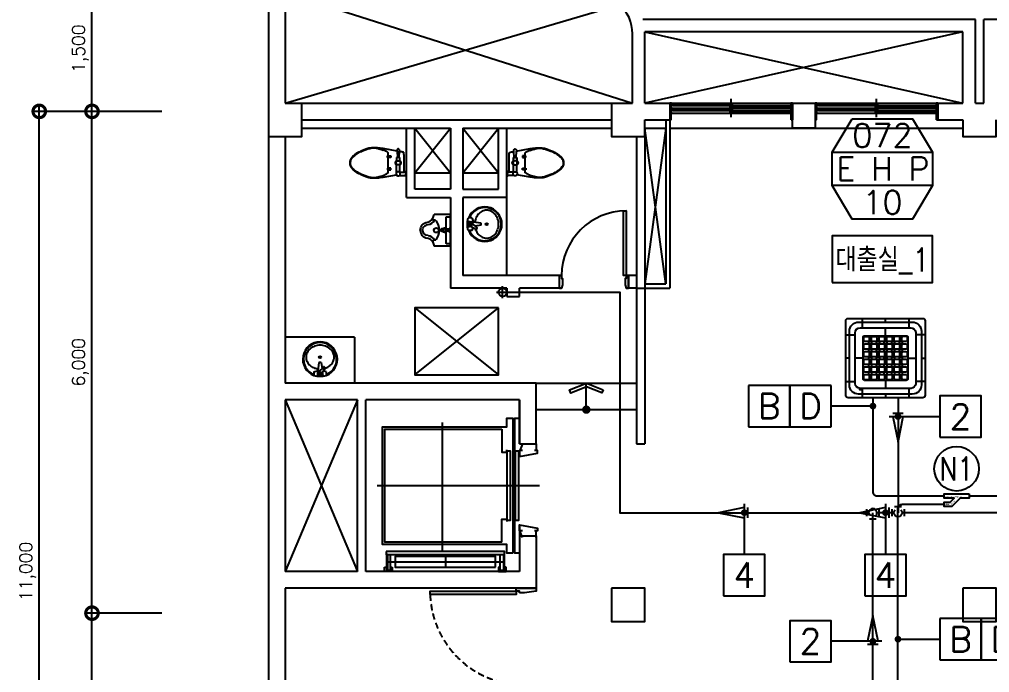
# Model space of a CAD drawing. Header units: millimetres. Extents: x -56261 to 196039, y 9480 to 100001.
# Drawn here: x 33857 to 45453, y 82068 to 89879 of the extents above; entities that cross this region are included whole.
import ezdxf
from ezdxf.enums import TextEntityAlignment as Align

# ---------------------------------------------------------------- set-up
doc = ezdxf.new("R2010")
doc.units = ezdxf.units.MM
doc.linetypes.add('HID', pattern=[2.3, 1.5, -0.8])
for name, color, linetype in [('DVM_DPIT', 5, 'Continuous'), ('DVM_DRAIN', 5, 'Continuous'), ('DVM_DRAIN_MARK', 7, 'Continuous'), ('DVM_INDOOR', 7, 'Continuous'), ('DVM_INOUT_MARK', 2, 'Continuous'), ('DVM_INOUT_NAME', 7, 'Continuous'), ('DVM_JOINT', 6, 'Continuous'), ('DVM_PIPE', 3, 'Continuous'), ('DVM_PIPE_MARK', 2, 'Continuous'), ('PLAN', 9, 'Continuous'), ('PLAN_DIM', 7, 'Continuous')]:
    doc.layers.add(name, color=color, linetype=linetype)
doc.layers.add('DVM_PMAT_MARK', color=6, linetype='Continuous', lineweight=25)
doc.styles.add('DVM_DEFAULT', font='romans.shx', dxfattribs={"bigfont": 'whgtxt.shx'})
doc.styles.add('Gdim', font='')
doc.styles.add('plan', font='romans.shx', dxfattribs={"bigfont": 'GHS.SHX'})
doc.styles.add('삼성전자', font='')
doc.styles.get('Gdim').set_extended_font_data('Dotum')
doc.styles.get('삼성전자').set_extended_font_data('Gulim')
doc.dimstyles.new('Gdim100', dxfattribs={"dimscale": 100, "dimtxt": 3, "dimasz": 6, "dimexe": 1.5, "dimexo": 2, "dimgap": 1, "dimtad": 1, "dimdec": 0, "dimzin": 0, "dimdsep": 46, "dimlunit": 6, "dimtxsty": 'Gdim', "dimblk1": 'DOTSMALL', "dimblk2": 'DOTSMALL', "dimsah": 1, "dimcen": 1.5, "dimdle": 1.5, "dimclrd": 1, "dimclre": 1, "dimclrt": 256, "dimazin": 0, "dimtfac": 1, "dimtdec": 0, "dimtix": 1, "dimtmove": 2, "dimatfit": 3, "dimldrblk": 'DOTSMALL', "dimfxl": 1.5, "dimtolj": 1, "dimtzin": 0, "dimlwd": -1, "dimlwe": -1, "dimarcsym": 0})

# ---------------------------------------------------------------- blocks, each defined once
blk = doc.blocks.new('AC_D_T')
at = {"layer": 'DVM_DRAIN', "color": 1}
for p, q in [((-74, 40), (-74, -40)), ((40, 74), (-40, 74)), ((74, 40), (74, -40))]:
    blk.add_line(p, q, dxfattribs=at)
at = {"layer": 'DVM_DRAIN', "color": 2}
blk.add_arc((0, 0), 48.8, 136.3157, 43.6843, dxfattribs=at)
blk = doc.blocks.new('_DotSmall')
at = {"color": 0, "linetype": 'ByBlock', "const_width": 0.5}
blk.add_lwpolyline([(-0.0625, 0, 1), (0.0625, 0, 1)], format="xyb", close=True, dxfattribs=at)
blk = doc.blocks.new('*D159')
at = {"layer": 'DEFPOINTS', "color": 0, "transparency": 16777216}
for p in [(34725, 90279), (35658, 90279), (35658, 88779)]:
    blk.add_point(p, dxfattribs=at)
at = {"layer": 'PLAN_DIM', "transparency": 16777216}
for p, q in [((34725, 88704), (34725, 90354)), ((35558, 90279), (34650, 90279)), ((35558, 88779), (34650, 88779))]:
    blk.add_line(p, q, dxfattribs=at)
at = {"layer": 'PLAN_DIM', "transparency": 16777216, "xscale": 300, "yscale": 300, "zscale": 300}
for p, rotation in [((34725, 90279), 90), ((34725, 88779), 270)]:
    blk.add_blockref('_DotSmall', p, dxfattribs=dict(at, rotation=rotation))
at = {"layer": 'PLAN_DIM', "transparency": 16777216, "insert": (34586, 89529), "char_height": 150, "attachment_point": 5, "rotation": 90, "style": 'plan'}
blk.add_mtext('\\A1;1,500', dxfattribs=at)
blk = doc.blocks.new('*D160')
at = {"layer": 'DEFPOINTS', "color": 0, "transparency": 16777216}
for p in [(34725, 88779), (35658, 88779), (35658, 82779)]:
    blk.add_point(p, dxfattribs=at)
at = {"layer": 'PLAN_DIM', "transparency": 16777216}
for p, q in [((34725, 82704), (34725, 88854)), ((35558, 88779), (34650, 88779)), ((35558, 82779), (34650, 82779))]:
    blk.add_line(p, q, dxfattribs=at)
at = {"layer": 'PLAN_DIM', "transparency": 16777216, "xscale": 300, "yscale": 300, "zscale": 300}
for p, rotation in [((34725, 88779), 90), ((34725, 82779), 270)]:
    blk.add_blockref('_DotSmall', p, dxfattribs=dict(at, rotation=rotation))
at = {"layer": 'PLAN_DIM', "transparency": 16777216, "insert": (34586, 85779), "char_height": 150, "attachment_point": 5, "rotation": 90, "style": 'plan'}
blk.add_mtext('\\A1;6,000', dxfattribs=at)
blk = doc.blocks.new('*D161')
at = {"layer": 'DEFPOINTS', "color": 0, "transparency": 16777216}
for p in [(34095, 88779), (35658, 88779), (35658, 77779)]:
    blk.add_point(p, dxfattribs=at)
at = {"layer": 'PLAN_DIM', "transparency": 16777216}
for p, q in [((34095, 77704), (34095, 88854)), ((35558, 88779), (34020, 88779)), ((35558, 77779), (34020, 77779))]:
    blk.add_line(p, q, dxfattribs=at)
at = {"layer": 'PLAN_DIM', "transparency": 16777216, "xscale": 300, "yscale": 300, "zscale": 300}
for p, rotation in [((34095, 88779), 90), ((34095, 77779), 270)]:
    blk.add_blockref('_DotSmall', p, dxfattribs=dict(at, rotation=rotation))
at = {"layer": 'PLAN_DIM', "transparency": 16777216, "insert": (33956, 83279), "char_height": 150, "attachment_point": 5, "rotation": 90, "style": 'plan'}
blk.add_mtext('\\A1;11,000', dxfattribs=at)
blk = doc.blocks.new('*D167')
at = {"layer": 'DEFPOINTS', "color": 0, "transparency": 16777216}
for p in [(34725, 82779), (35658, 82779), (35658, 77779)]:
    blk.add_point(p, dxfattribs=at)
at = {"layer": 'PLAN_DIM', "transparency": 16777216}
for p, q in [((34725, 77704), (34725, 82854)), ((35558, 82779), (34650, 82779)), ((35558, 77779), (34650, 77779))]:
    blk.add_line(p, q, dxfattribs=at)
at = {"layer": 'PLAN_DIM', "transparency": 16777216, "xscale": 300, "yscale": 300, "zscale": 300}
for p, rotation in [((34725, 82779), 90), ((34725, 77779), 270)]:
    blk.add_blockref('_DotSmall', p, dxfattribs=dict(at, rotation=rotation))
at = {"layer": 'PLAN_DIM', "transparency": 16777216, "insert": (34586, 80279), "char_height": 150, "attachment_point": 5, "rotation": 90, "style": 'plan'}
blk.add_mtext('\\A1;5,000', dxfattribs=at)
blk = doc.blocks.new('A$Cd99c7b5d')
at = {"layer": 'PLAN'}
for p, q in [((1150, -166), (1150, -2105)), ((125, -254), (175, -254)), ((125, -344), (125, -254)), ((175, -344), (125, -344)), ((326, -277), (134, -277)), ((134, -287), (134, -277)), ((134, -324), (134, -287)), ((175, -254), (175, -287)), ((175, -324), (175, -344)), ((239, -294), (239, -1666)), ((326, -287), (326, -273)), ((314, -980), (164, -980)), ((366, -945), (1905, -945)), ((175, -1616), (125, -1616)), ((125, -1616), (125, -1706)), ((175, -1636), (175, -1616)), ((125, -1706), (175, -1706)), ((134, -1673), (134, -1683)), ((326, -1683), (134, -1683)), ((175, -1706), (175, -1673))]:
    blk.add_line(p, q, dxfattribs=at)
for points in [[(343, -1785), (343, -1715), (445, -1715), (445, -230), (1855, -230), (1855, -1715), (1957, -1715), (1957, -1785), (343, -1785)], [(326, -287), (134, -287), (134, -324), (326, -324)], [(363, -273), (326, -273), (326, -1687), (363, -1687), (363, -273)], [(475, -1655), (475, -255), (1825, -255), (1825, -1655)], [(326, -1673), (134, -1673), (134, -1636), (326, -1636)], [(475, -1655), (750, -1655), (750, -1715), (720, -1715)], [(735, -1720), (1565, -1720), (1565, -1755), (735, -1755), (735, -1720)], [(1825, -1655), (1550, -1655), (1550, -1715), (1580, -1715)], [(680, -1865), (343, -1865), (343, -1810), (1957, -1810), (1957, -1865), (1650, -1865)], [(735, -1820), (1565, -1820), (1565, -1855), (735, -1855), (735, -1820)]]:
    blk.add_lwpolyline(points, dxfattribs=at)
blk.add_lwpolyline([(176, -1580), (301, -1580), (301, -380), (176, -380)], close=True, dxfattribs=at)
blk = doc.blocks.new('LAD-JAMB-100-2001')
at = {"layer": 'PLAN'}
for p, q in [((0, 0), (-80, 35)), ((0, -161), (-80, -161))]:
    blk.add_line(p, q, dxfattribs=at)
blk.add_lwpolyline([(-80, 0), (-80, 39), (-150, 39), (-110, -178), (-80, -178), (-80, -141)], dxfattribs=at)
blk = doc.blocks.new('x-plan01$0$ARROWX')
at = {"layer": 'PLAN'}
blk.add_lwpolyline([(-0.2, -0.5), (-0.293, -0.463), (-0.108, 0), (-0.293, 0.463), (-0.2, 0.5), (0, 0)], close=True, dxfattribs=at)
blk = doc.blocks.new('CD-plan$0$세면기')
at = {"layer": 'PLAN'}
for p, q in [((9807177, -1170315), (9807155, -1170498)), ((9807207, -1170315), (9807177, -1170315)), ((9807191, -1170424), (9807225, -1170392)), ((9807207, -1170315), (9807218, -1170399)), ((9807225, -1170392), (9807243, -1170369)), ((9807232, -1170378), (9807238, -1170370)), ((9807262, -1170383), (9807245, -1170370)), ((9807246, -1170408), (9807264, -1170385)), ((9807257, -1170398), (9807263, -1170390)), ((9807110, -1170438), (9807165, -1170417)), ((9807110, -1170438), (9807110, -1170488)), ((9807155, -1170498), (9807110, -1170488)), ((9807230, -1170498), (9807155, -1170498)), ((9807223, -1170448), (9807245, -1170408)), ((9807223, -1170447), (9807230, -1170498)), ((9807274, -1170488), (9807230, -1170498)), ((9807274, -1170435), (9807237, -1170422)), ((9807274, -1170435), (9807274, -1170488))]:
    blk.add_line(p, q, dxfattribs=at)
for centre, radius in [((9807192, -1170242), 15), ((9807192, -1170455), 20), ((9807192, -1170455), 8)]:
    blk.add_circle(centre, radius, dxfattribs=at)
for centre, radius, start, end in [((9807192, -1170269), 230, 290.9598, 249.0402), ((9807192, -1170269), 220, 291.9609, 248.0391), ((9807166, -1170254), 162, 130.3466, 154.0053), ((9807182, -1170273), 187, 109.3849, 130.3466), ((9807192, -1170302), 218, 90, 109.3849), ((9807192, -1170302), 218, 70.6151, 90), ((9807203, -1170273), 187, 49.6534, 70.6151), ((9807219, -1170254), 162, 25.9947, 49.6534), ((9807141, -1170242), 135, 154.0053, 180), ((9807141, -1170242), 135, 180, 205.9947), ((9807243, -1170242), 135, 0, 25.9947), ((9807243, -1170242), 135, 334.0053, 0), ((9807166, -1170230), 162, 205.9947, 229.6534), ((9807182, -1170211), 187, 229.6534, 250.6151), ((9807192, -1170181), 218, 250.6151, 263.3692), ((9807221, -1170389), 5, 313.6346, 321.9936), ((9807236, -1170381), 5, 141.9936, 208.4155), ((9807242, -1170374), 5, 51.9936, 141.9936), ((9807253, -1170395), 5, 255.5718, 321.9936), ((9807259, -1170387), 5, 321.9936, 51.9936), ((9807203, -1170211), 187, 289.3849, 310.3466), ((9807219, -1170230), 162, 310.3466, 334.0053), ((9807192, -1170455), 30, 96.8691, 7.1181), ((9807188, -1170420), 5, 276.8691, 313.6346), ((9807227, -1170451), 5, 150.3527, 187.1181), ((9807250, -1170411), 5, 141.9936, 150.3527)]:
    blk.add_arc(centre, radius, start, end, dxfattribs=at)
blk = doc.blocks.new('2P-T207')
at = {"layer": 'PLAN'}
for p, q in [((150, 20), (110, 20)), ((-65, -50), (-65, -90)), ((-15, -50), (-65, -50)), ((-65, -90), (-15, -90)), ((115, -50), (15, -50)), ((115, -90), (15, -90)), ((110, -55), (110, -1)), ((115, -190), (-115, -190)), ((-85, -160), (-65, -160)), ((-85, -200), (-85, -160)), ((-65, -200), (-85, -200)), ((-65, -160), (-65, -200)), ((85, -160), (65, -160)), ((65, -160), (65, -200)), ((65, -200), (85, -200)), ((85, -200), (85, -160))]:
    blk.add_line(p, q, dxfattribs=at)
for points in [[(95, 30), (100, 20), (110, 20), (110, -1), (106, -1), (98, 0), (87, 0), (0, 0), (-87, 0), (-98, 0), (-106, -1), (-113, -1), (-119, -2), (-123, -3), (-125, -5), (-126, -8), (-127, -11), (-128, -15), (-129, -19), (-130, -25), (-131, -30), (-132, -34), (-133, -39), (-134, -45), (-135, -51), (-136, -56), (-141, -55), (-144, -55), (-147, -55), (-152, -55), (-156, -56), (-160, -58), (-163, -61), (-165, -64), (-166, -67), (-166, -69), (-166, -70), (-166, -71), (-166, -73), (-165, -76), (-163, -79), (-160, -82), (-156, -84), (-152, -85), (-147, -85), (-144, -85), (-141, -84), (-170, -250, 0.022182), (-179, -318, 0.0294), (-180, -370, 0.029565), (-177, -406, 0.035314), (-170, -435, 0.006976), (-166, -447, 0.004694), (-160, -465, 0.019426), (-144, -505, 0.015468), (-120, -555, 0.040875), (-101, -585, 0.036447), (-75, -615, 0.04843), (-50, -635, 0.068612), (-30, -645, 0.037226), (-14, -649, 0.041311), (0, -650, 0.041311), (14, -649, 0.037226), (30, -645, 0.068612), (50, -635, 0.04843), (75, -615, 0.036447), (101, -585, 0.040875), (120, -555, 0.015468), (144, -505, 0.019426), (160, -465, 0.004694), (166, -447, 0.006976), (170, -435, 0.035314), (177, -406, 0.029565), (180, -370, 0.0294), (179, -318, 0.022182), (170, -250), (142, -92, 0.455372), (150, -55), (150, 20), (160, 20), (165, 30)], [(-65, -60), (-136, -56, 1.060552)]]:
    blk.add_lwpolyline(points, format="xyb", dxfattribs=at)
blk.add_lwpolyline([(-141, -84), (-65, -80)], dxfattribs=at)
blk.add_circle((0, -70), 25, dxfattribs=at)
for centre, radius, start, end in [((0, -70), 35, 34.8499, 145.1501), ((0, -70), 35, 214.8499, 325.1501), ((130, -70), 25, 36.8699, 298.9372), ((386, -424), 564, 159.444, 161.9714), ((131, -329), 291, 155.9278, 159.444), ((-85, -232), 54.8, 135, 155.9278), ((-115, -202), 12.3, 90, 135), ((115, -193), 3.54, 36.8699, 90), ((-22, -296), 174, 29.5675, 36.8699), ((-283, -444), 475, 26.5651, 29.5675), ((-129, -367), 303, 22.8053, 26.5651), ((67, -377), 244, 166.4166, 175.6013), ((635, -514), 828, 164.0546, 166.4166), ((862, -579), 1064, 161.9714, 164.0546), ((-66, -341), 234, 15.9454, 22.8053), ((-417, -441), 599, 11.6565, 15.9454), ((-160, -388), 337, 4.3987, 11.6565), ((-65, -367), 111, 175.6013, 189.2401), ((45, -349), 223, 189.2401, 195.9454), ((520, -213), 717, 195.9454, 199.683), ((1628, 183), 1894, 199.683, 201.0375), ((-1628, 183), 1894, 338.9625, 340.317), ((-520, -213), 717, 340.317, 344.0546), ((-45, -349), 223, 344.0546, 350.7599), ((80, -370), 95.8, 350.7599, 4.3987), ((407, -287), 585, 201.0375, 203.4742), ((221, -367), 383, 203.4742, 208.6105), ((115, -425), 262, 208.6105, 214.8227), ((41, -477), 171, 214.8227, 220.6013), ((-20, -494), 144, 319.3987, 325.9688), ((-167, -394), 323, 325.9688, 331.3895), ((-200, -377), 359, 331.3895, 336.5258), ((-407, -287), 585, 336.5258, 338.9625), ((274, -277), 478, 220.6013, 224.0582), ((72, -472), 198, 224.0582, 230.1944), ((37, -515), 142, 230.1944, 237.425), ((-11, -590), 53.8, 237.425, 255.9638), ((2, -539), 105, 255.9638, 269.1779), ((1, -545), 99.7, 269.1779, 279.4623), ((10, -594), 50.4, 279.4623, 293.9447), ((-7, -557), 90.8, 293.9447, 306.8699), ((-68, -475), 193, 306.8699, 315.7258), ((-261, -288), 462, 315.7258, 319.3987)]:
    blk.add_arc(centre, radius, start, end, dxfattribs=at)
blk = doc.blocks.new('CD-plan$0$BF용소변기 평면 1127')
at = {"layer": 'PLAN'}
for p, q in [((1203647, 733714), (1203661, 733762)), ((1203855, 733762), (1203661, 733762)), ((1203855, 733382), (1203855, 733762)), ((1203591, 733638), (1203566, 733634)), ((1203745, 733584), (1203740, 733584)), ((1203745, 733561), (1203740, 733561)), ((1203745, 733583), (1203745, 733584)), ((1203745, 733583), (1203745, 733562)), ((1203749, 733583), (1203745, 733583)), ((1203749, 733562), (1203745, 733562)), ((1203745, 733562), (1203745, 733561)), ((1203749, 733590), (1203749, 733572)), ((1203764, 733590), (1203749, 733590)), ((1203749, 733555), (1203749, 733572)), ((1203764, 733555), (1203749, 733555)), ((1203785, 733590), (1203770, 733581)), ((1203770, 733581), (1203770, 733564)), ((1203770, 733564), (1203785, 733555)), ((1203800, 733581), (1203785, 733590)), ((1203785, 733555), (1203800, 733564)), ((1203800, 733564), (1203800, 733581)), ((1203837, 733583), (1203810, 733583)), ((1203837, 733561), (1203810, 733561)), ((1203822, 733582), (1203814, 733577)), ((1203814, 733577), (1203814, 733568)), ((1203814, 733568), (1203822, 733563)), ((1203831, 733577), (1203822, 733582)), ((1203822, 733563), (1203831, 733568)), ((1203831, 733568), (1203831, 733577)), ((1203837, 733572), (1203837, 733586)), ((1203837, 733572), (1203837, 733559)), ((1203591, 733507), (1203566, 733511)), ((1203647, 733431), (1203661, 733382)), ((1203855, 733382), (1203661, 733382))]:
    blk.add_line(p, q, dxfattribs=at)
blk.add_lwpolyline([(1203810, 733731), (1203855, 733731), (1203855, 733411), (1203810, 733411, -0.414214), (1203805, 733416), (1203805, 733726, -0.414214)], format="xyb", close=True, dxfattribs=at)
for centre, radius in [((1203687, 733572), 28.4), ((1203785, 733572), 27.2)]:
    blk.add_circle(centre, radius, dxfattribs=at)
for centre, radius, start, end in [((1203557, 733770), 105, 282.7437, 328.249), ((1203570, 733750), 113, 280.3584, 328.6147), ((1203675, 733681), 9.47, 36.0496, 90.9131), ((1203590, 733572), 94.7, 180, 263.9102), ((1203590, 733572), 66.3, 180, 248.2328), ((1203768, 733572), 30.8, 157.2162, 202.7838), ((1203854, 733579), 18.1, 84.6625, 156.2782), ((1203854, 733566), 18.1, 203.7218, 275.3375), ((1203557, 733375), 105, 31.751, 77.2563), ((1203570, 733395), 113, 31.3853, 79.6416), ((1203659, 733438), 14.2, 104.4939, 212.0237), ((1203673, 733381), 73, 89.0869, 104.4939), ((1203675, 733464), 9.47, 269.0869, 323.9504)]:
    blk.add_arc(centre, radius, start, end, dxfattribs=at)
at = {"layer": 'PLAN', "extrusion": (0, 0, -1)}
for centre, radius, start, end in [((-1203659, 733706), 14.2, 284.4939, 32.0237), ((-1203673, 733763), 73, 269.0869, 284.4939), ((-1203512, 733563), 211, 144.0197, 177.3223), ((-1203590, 733572), 94.7, 0, 83.9102), ((-1203590, 733572), 66.3, 0, 68.2328), ((-1203512, 733582), 211, 182.6777, 215.9803)]:
    blk.add_arc(centre, radius, start, end, dxfattribs=at)
blk = doc.blocks.new('AC_RF')
at = {"layer": 'DVM_JOINT'}
blk.add_lwpolyline([(-150, 25), (-150, -25), (-42, -25), (58, -125), (150, -125), (150, -75), (78, -75), (28, -25), (150, -25), (150, 25), (-150, 25)], dxfattribs=at)
at = {"layer": 'DVM_JOINT', "style": '삼성전자'}
for s, p in [('샤프에어테크시스템(주)', (37, -13)), ('-3610', (107, -100))]:
    blk.add_text(s, height=15, dxfattribs=at).set_placement(p, align=Align.MIDDLE_CENTER)
blk.add_text('02-431', height=15, rotation=315, dxfattribs=at).set_placement((44, -76), align=Align.MIDDLE_CENTER)
blk = doc.blocks.new('DRAIN_HOLE')
at = {"layer": 'DVM_DPIT'}
for p, q in [((-73, 0), (73, 0)), ((0, -72), (0, 72))]:
    blk.add_line(p, q, dxfattribs=at)
at = {"layer": 'DVM_DPIT', "linetype": 'ByBlock'}
blk.add_circle((0, 0), 50, dxfattribs=at)
blk = doc.blocks.new('ID_C_G4_T')
at = {"layer": 'DVM_INDOOR', "color": 0}
for p, q in [((-280, 475), (-280, 363)), ((0, 431), (0, 475)), ((280, 475), (280, 362)), ((0, 268), (0, 362)), ((-475, 280), (-362, 280)), ((475, 280), (362, 280)), ((-267, 0), (-363, 0)), ((-431, 0), (-473, 0)), ((267, 0), (362, 0)), ((431, 0), (475, 0)), ((-475, -280), (-362, -280)), ((0, -267), (0, -362)), ((475, -280), (362, -280)), ((-280, -362), (-280, -475)), ((0, -431), (0, -475)), ((281, -362), (280, -475))]:
    blk.add_line(p, q, dxfattribs=at)
for points in [[(-445, 475), (445, 475, -0.414214), (475, 445), (475, -445, -0.414214), (445, -475), (-445, -475, -0.414214), (-475, -445), (-475, 445, -0.414214)], [(-321, 431), (321, 431, -0.414214), (431, 321), (431, -321, -0.414214), (321, -431), (-321, -431, -0.414214), (-431, -321), (-431, 321, -0.414214)], [(-304, 363), (304, 362, -0.356312), (362, 308), (362, -310, -0.324549), (309, -362), (-304, -362, -0.384731), (-363, -304), (-363, 304, -0.377296)], [(-267, 249, -0.414214), (-249, 267), (249, 267, -0.414214), (267, 249), (267, -249, -0.414214), (249, -267), (-249, -267, -0.414214), (-267, -249)], [(-259, 247, -0.414214), (-246, 260), (-208, 260, -0.414214), (-195, 247), (-195, 211, -0.414214), (-208, 198), (-246, 198, -0.414214), (-259, 211)], [(-168, 247, -0.414214), (-155, 260), (-117, 260, -0.414214), (-104, 247), (-104, 211, -0.414214), (-117, 198), (-155, 198, -0.414214), (-168, 211)], [(-77, 248, -0.414214), (-64, 260), (-25, 260, -0.414214), (-13, 248), (-13, 211, -0.414214), (-25, 198), (-64, 198, -0.414214), (-77, 211)], [(15, 248, -0.414214), (27, 260), (66, 260, -0.414214), (79, 248), (79, 211, -0.414214), (66, 198), (27, 198, -0.414214), (15, 211)], [(106, 248, -0.414214), (119, 261), (157, 261, -0.414214), (170, 248), (170, 211, -0.414214), (157, 198), (119, 198, -0.414214), (106, 211)], [(197, 248, -0.414214), (210, 261), (248, 261, -0.414214), (261, 248), (261, 211, -0.414214), (248, 198), (210, 198, -0.414214), (197, 211)], [(-259, 156, -0.414214), (-246, 169), (-208, 169, -0.414214), (-195, 156), (-195, 119, -0.414214), (-208, 107), (-246, 107, -0.414214), (-259, 119)], [(-197, 194, -0.414214), (-191, 200), (-170, 200, -0.414214), (-165, 194), (-165, 173, -0.414214), (-170, 167), (-191, 167, -0.414214), (-197, 173)], [(-168, 156, -0.414214), (-155, 169), (-117, 169, -0.414214), (-104, 156), (-104, 119, -0.414214), (-117, 107), (-155, 107, -0.414214), (-168, 119)], [(-106, 194, -0.414214), (-100, 200), (-79, 200, -0.414214), (-73, 194), (-73, 173, -0.414214), (-79, 167), (-100, 167, -0.414214), (-106, 173)], [(-77, 156, -0.414214), (-64, 169), (-25, 169, -0.414214), (-13, 156), (-13, 120, -0.414214), (-25, 107), (-64, 107, -0.414214), (-77, 120)], [(-15, 194, -0.414214), (-9, 200), (12, 200, -0.414214), (18, 194), (18, 173, -0.414214), (12, 167), (-9, 167, -0.414214), (-15, 173)], [(15, 156, -0.414214), (27, 169), (66, 169, -0.414214), (79, 156), (79, 120, -0.414214), (66, 107), (27, 107, -0.414214), (15, 120)], [(77, 194, -0.414214), (82, 200), (103, 200, -0.414214), (109, 194), (109, 173, -0.414214), (103, 167), (82, 167, -0.414214), (77, 173)], [(106, 157, -0.414214), (119, 169), (157, 169, -0.414214), (170, 157), (170, 120, -0.414214), (157, 107), (119, 107, -0.414214), (106, 120)], [(168, 194, -0.414214), (174, 200), (195, 200, -0.414214), (200, 194), (200, 173, -0.414214), (195, 167), (174, 167, -0.414214), (168, 173)], [(197, 157, -0.414214), (210, 169), (248, 169, -0.414214), (261, 157), (261, 120, -0.414214), (248, 107), (210, 107, -0.414214), (197, 120)], [(-259, 65, -0.414214), (-246, 78), (-208, 78, -0.414214), (-195, 65), (-195, 28, -0.414214), (-208, 15), (-246, 15, -0.414214), (-259, 28)], [(-197, 103, -0.414214), (-191, 108), (-170, 108, -0.414214), (-165, 103), (-165, 82, -0.414214), (-170, 76), (-191, 76, -0.414214), (-197, 82)], [(-197, 11, -0.414214), (-191, 17), (-170, 17, -0.414214), (-165, 11), (-165, -10, -0.414214), (-170, -15), (-191, -15, -0.414214), (-197, -10)], [(-168, 65, -0.414214), (-155, 78), (-117, 78, -0.414214), (-104, 65), (-104, 28, -0.414214), (-117, 15), (-155, 15, -0.414214), (-168, 28)], [(-106, 103, -0.414214), (-100, 108), (-79, 108, -0.414214), (-73, 103), (-73, 82, -0.414214), (-79, 76), (-100, 76, -0.414214), (-106, 82)], [(-106, 11, -0.414214), (-100, 17), (-79, 17, -0.414214), (-73, 11), (-73, -10, -0.414214), (-79, -15), (-100, -15, -0.414214), (-106, -10)], [(-77, 65, -0.414214), (-64, 78), (-25, 78, -0.414214), (-13, 65), (-13, 28, -0.414214), (-25, 15), (-64, 15, -0.414214), (-77, 28)], [(-15, 103, -0.414214), (-9, 108), (12, 108, -0.414214), (18, 103), (18, 82, -0.414214), (12, 76), (-9, 76, -0.414214), (-15, 82)], [(-15, 11, -0.414214), (-9, 17), (12, 17, -0.414214), (18, 11), (18, -10, -0.414214), (12, -15), (-9, -15, -0.414214), (-15, -10)], [(15, 65, -0.414214), (27, 78), (66, 78, -0.414214), (79, 65), (79, 28, -0.414214), (66, 15), (27, 15, -0.414214), (15, 28)], [(77, 103, -0.414214), (82, 108), (103, 108, -0.414214), (109, 103), (109, 82, -0.414214), (103, 76), (82, 76, -0.414214), (77, 82)], [(77, 11, -0.414214), (82, 17), (103, 17, -0.414214), (109, 11), (109, -10, -0.414214), (103, -15), (82, -15, -0.414214), (77, -10)], [(106, 65, -0.414214), (119, 78), (157, 78, -0.414214), (170, 65), (170, 28, -0.414214), (157, 16), (119, 16, -0.414214), (106, 28)], [(168, 103, -0.414214), (174, 108), (195, 108, -0.414214), (200, 103), (200, 82, -0.414214), (195, 76), (174, 76, -0.414214), (168, 82)], [(168, 11, -0.414214), (174, 17), (195, 17, -0.414214), (200, 11), (200, -10, -0.414214), (195, -15), (174, -15, -0.414214), (168, -10)], [(197, 65, -0.414214), (210, 78), (248, 78, -0.414214), (261, 65), (261, 28, -0.414214), (248, 16), (210, 16, -0.414214), (197, 28)], [(-259, -26, -0.414214), (-246, -13), (-208, -13, -0.414214), (-195, -26), (-195, -63, -0.414214), (-208, -76), (-246, -76, -0.414214), (-259, -63)], [(-259, -117, -0.414214), (-246, -105), (-208, -105, -0.414214), (-195, -117), (-195, -154, -0.414214), (-208, -167), (-246, -167, -0.414214), (-259, -154)], [(-197, -80, -0.414214), (-191, -74), (-170, -74, -0.414214), (-165, -80), (-165, -101, -0.414214), (-170, -107), (-191, -107, -0.414214), (-197, -101)], [(-168, -26, -0.414214), (-155, -13), (-117, -13, -0.414214), (-104, -26), (-104, -63, -0.414214), (-117, -76), (-155, -76, -0.414214), (-168, -63)], [(-168, -117, -0.414214), (-155, -105), (-117, -105, -0.414214), (-104, -117), (-104, -154, -0.414214), (-117, -167), (-155, -167, -0.414214), (-168, -154)], [(-106, -80, -0.414214), (-100, -74), (-79, -74, -0.414214), (-73, -80), (-73, -101, -0.414214), (-79, -106), (-100, -106, -0.414214), (-106, -101)], [(-77, -26, -0.414214), (-64, -13), (-25, -13, -0.414214), (-13, -26), (-13, -63, -0.414214), (-25, -76), (-64, -76, -0.414214), (-77, -63)], [(-77, -117, -0.414214), (-64, -105), (-25, -105, -0.414214), (-13, -117), (-13, -154, -0.414214), (-25, -167), (-64, -167, -0.414214), (-77, -154)], [(-15, -80, -0.414214), (-9, -74), (12, -74, -0.414214), (18, -80), (18, -101, -0.414214), (12, -107), (-9, -107, -0.414214), (-15, -101)], [(15, -26, -0.414214), (27, -13), (66, -13, -0.414214), (79, -26), (79, -63, -0.414214), (66, -76), (27, -76, -0.414214), (15, -63)], [(15, -117, -0.414214), (27, -105), (66, -105, -0.414214), (79, -117), (79, -154, -0.414214), (66, -167), (27, -167, -0.414214), (15, -154)], [(77, -80, -0.414214), (82, -74), (103, -74, -0.414214), (109, -80), (109, -101, -0.414214), (103, -107), (82, -107, -0.414214), (77, -101)], [(106, -26, -0.414214), (119, -13), (157, -13, -0.414214), (170, -26), (170, -63, -0.414214), (157, -75), (119, -75, -0.414214), (106, -63)], [(106, -117, -0.414214), (119, -104), (157, -104, -0.414214), (170, -117), (170, -154, -0.414214), (157, -167), (119, -167, -0.414214), (106, -154)], [(168, -80, -0.414214), (174, -74), (195, -74, -0.414214), (200, -80), (200, -101, -0.414214), (195, -106), (174, -106, -0.414214), (168, -101)], [(197, -26, -0.414214), (210, -13), (248, -13, -0.414214), (261, -26), (261, -63, -0.414214), (248, -75), (210, -75, -0.414214), (197, -63)], [(197, -117, -0.414214), (210, -104), (248, -104, -0.414214), (261, -117), (261, -154, -0.414214), (248, -167), (210, -167, -0.414214), (197, -154)], [(-259, -208, -0.414214), (-246, -196), (-208, -196, -0.414214), (-195, -208), (-195, -245, -0.414214), (-208, -258), (-246, -258, -0.414214), (-259, -245)], [(-197, -171, -0.414214), (-191, -165), (-170, -165, -0.414214), (-165, -171), (-165, -192, -0.414214), (-170, -198), (-191, -198, -0.414214), (-197, -192)], [(-168, -208, -0.414214), (-155, -196), (-117, -196, -0.414214), (-104, -208), (-104, -245, -0.414214), (-117, -258), (-155, -258, -0.414214), (-168, -245)], [(-106, -171, -0.414214), (-100, -165), (-79, -165, -0.414214), (-73, -171), (-73, -192, -0.414214), (-79, -198), (-100, -198, -0.414214), (-106, -192)], [(-77, -208, -0.414214), (-64, -196), (-25, -196, -0.414214), (-13, -208), (-13, -245, -0.414214), (-25, -258), (-64, -258, -0.414214), (-77, -245)], [(-15, -171, -0.414214), (-9, -165), (12, -165, -0.414214), (18, -171), (18, -192, -0.414214), (12, -198), (-9, -198, -0.414214), (-15, -192)], [(15, -208, -0.414214), (27, -196), (66, -196, -0.414214), (79, -208), (79, -245, -0.414214), (66, -258), (27, -258, -0.414214), (15, -245)], [(77, -171, -0.414214), (82, -165), (103, -165, -0.414214), (109, -171), (109, -192, -0.414214), (103, -198), (82, -198, -0.414214), (77, -192)], [(106, -208, -0.414214), (119, -195), (157, -195, -0.414214), (170, -208), (170, -245, -0.414214), (157, -258), (119, -258, -0.414214), (106, -245)], [(168, -171, -0.414214), (174, -165), (195, -165, -0.414214), (200, -171), (200, -192, -0.414214), (195, -198), (174, -198, -0.414214), (168, -192)], [(197, -208, -0.414214), (210, -195), (248, -195, -0.414214), (261, -208), (261, -245, -0.414214), (248, -258), (210, -258, -0.414214), (197, -245)], [(-308, -366, -0.414214), (-307, -365), (-289, -365, -0.414214), (-288, -366), (-288, -380, -0.414214), (-289, -381), (-307, -381, -0.414214), (-308, -380)]]:
    blk.add_lwpolyline(points, format="xyb", close=True, dxfattribs=at)
at = {"layer": 'DVM_INDOOR', "color": 252}
for points in [[(0, 0), (-15, 0)], [(0, 0), (0, -15)]]:
    blk.add_lwpolyline(points, dxfattribs=at)
blk = doc.blocks.new('INOUT_MARK')
at = {"layer": 'DVM_INOUT_MARK', "color": 0}
for p, q in [((-600, 1560), (600, 1560)), ((600, 1160), (-600, 1160))]:
    blk.add_line(p, q, dxfattribs=at)
blk.add_lwpolyline([(-360, 1960), (360, 1960), (600, 1560), (600, 1160), (360, 760), (-360, 760), (-600, 1160), (-600, 1560), (-360, 1960)], dxfattribs=at)
at = {"layer": 'DVM_INOUT_NAME'}
blk.add_lwpolyline([(-600, 0), (600, 0), (600, 560), (-600, 560)], close=True, dxfattribs=at)
at = {"layer": 'DVM_INOUT_MARK', "color": 0, "style": 'DVM_DEFAULT'}
for tag, p in [('CAP', (0, 1760)), ('NO', (0, 960))]:
    blk.add_attdef(tag, text='', height=280, dxfattribs=at).set_placement(p, align=Align.MIDDLE_CENTER)
for tag, width, p, p2 in [('MNAME', 0.53094, (-549, 1220), (563, 1220)), ('QTY', 0.517418, (710, 1220), (1089, 1220))]:
    blk.add_attdef(tag, text='', height=280, dxfattribs=dict(at, width=width)).set_placement(p, p2, align=Align.FIT)
at = {"layer": 'DVM_INOUT_NAME', "style": 'DVM_DEFAULT', "width": 1.097081}
blk.add_attdef('INAME', text='', height=280, dxfattribs=at).set_placement((-562, 134), (564, 134), align=Align.FIT)
blk = doc.blocks.new('PIPE_MARK_LG')
at = {"layer": 'DVM_PIPE_MARK', "color": 0}
for p, q in [((0, 247), (-494, 247)), ((-494, 247), (-494, -247)), ((494, 247), (0, 247)), ((0, 247), (0, -247)), ((0, -247), (0, 247)), ((494, -247), (494, 247)), ((-494, -247), (0, -247)), ((0, -247), (494, -247))]:
    blk.add_line(p, q, dxfattribs=at)
at = {"layer": 'DVM_PIPE_MARK', "color": 0, "style": 'DVM_DEFAULT'}
for tag, p in [('L', (-247, 0)), ('G', (247, 0))]:
    blk.add_attdef(tag, text='', height=300, dxfattribs=at).set_placement(p, align=Align.MIDDLE)
blk = doc.blocks.new('PMAT_MARK')
at = {"layer": 'DVM_PMAT_MARK'}
blk.add_circle((0, 0), 266, dxfattribs=at)
at = {"layer": 'DVM_PMAT_MARK', "style": 'DVM_DEFAULT', "width": 0.8}
blk.add_attdef('$SYM', text='', height=280, dxfattribs=at).set_placement((0, 0), align=Align.MIDDLE)
blk = doc.blocks.new('DRAIN_DIR')
at = {"layer": 'DVM_DRAIN_MARK', "color": 0, "linetype": 'Continuous'}
for p, q in [((-39, -63), (-39, 63)), ((0, -105), (0, 105)), ((308, 0), (0, 63)), ((0, -63), (308, 0))]:
    blk.add_line(p, q, dxfattribs=at)
blk = doc.blocks.new('DRAIN_MARK')
at = {"layer": 'DVM_DRAIN_MARK', "color": 0}
blk.add_lwpolyline([(-247, -247), (247, -247), (247, 247), (-247, 247)], close=True, dxfattribs=at)
at = {"layer": 'DVM_DRAIN_MARK', "color": 0, "ltscale": 0.05, "style": 'DVM_DEFAULT'}
blk.add_attdef('S', text='', height=300, dxfattribs=at).set_placement((0, 0), align=Align.MIDDLE_CENTER)

msp = doc.modelspace()

# ---------------------------------------------------------------- linework, layer by layer
at = {"layer": 'DVM_DRAIN', "color": 5}
for points in [[(39633.4, 86616.8), (41033.4, 86616.8), (41033.4, 83980.7), (44009.5, 83980.7)], [(44309.8, 83980.7), (44107, 83980.7)], [(49484.5, 83980.7), (44407.3, 83980.7)]]:
    msp.add_lwpolyline(points, dxfattribs=at)
at = {"layer": 'DVM_DRAIN'}
for points in [[(44358.5, 85353.8), (44358.5, 83980.7)], [(44058.3, 80903.8), (44058.3, 83980.7)]]:
    msp.add_lwpolyline(points, dxfattribs=at)
at = {"layer": 'DVM_DRAIN_MARK', "color": 2}
for p, q in [((44358.5, 85130), (44858.5, 85130)), ((42521.4, 83980.7), (42521.4, 83480.7)), ((44208.4, 83980.7), (44208.4, 83480.7)), ((44058.3, 82442.3), (43558.3, 82442.3))]:
    msp.add_line(p, q, dxfattribs=at)
at = {"layer": 'DVM_DRAIN_MARK', "color": 2, "const_width": 40}
for points in [[(44338.5, 85130, -1), (44378.5, 85130, -1), (44378.5, 85130, -1)], [(42501.4, 83980.7, -1), (42541.4, 83980.7, -1), (42541.4, 83980.7, -1)], [(44188.4, 83980.7, -1), (44228.4, 83980.7, -1), (44228.4, 83980.7, -1)], [(44038.3, 82442.3, -1), (44078.3, 82442.3, -1), (44078.3, 82442.3, -1)]]:
    msp.add_lwpolyline(points, format="xyb", close=True, dxfattribs=at)
at = {"layer": 'DVM_PIPE'}
for points in [[(44058.5, 85353.8), (44058.5, 84230.7, 0.4142136), (44108.5, 84180.7), (44908.3, 84180.7)], [(44358.3, 80903.8), (44358.3, 84030.7, -0.4142136), (44408.3, 84080.7), (44908.3, 84080.7)]]:
    msp.add_lwpolyline(points, format="xyb", dxfattribs=at)
msp.add_lwpolyline([(45208.3, 84180.7), (50083.5, 84180.7)], dxfattribs=at)
at = {"layer": 'DVM_PIPE_MARK', "color": 1}
for p, q in [((44058.5, 85255), (43558.5, 85255)), ((44358.3, 82467.3), (44858.3, 82467.3))]:
    msp.add_line(p, q, dxfattribs=at)
at = {"layer": 'DVM_PIPE_MARK', "color": 1, "const_width": 40}
for points in [[(44038.5, 85255, -1), (44078.5, 85255, -1), (44078.5, 85255, -1)], [(44338.3, 82467.3, -1), (44378.3, 82467.3, -1), (44378.3, 82467.3, -1)]]:
    msp.add_lwpolyline(points, format="xyb", close=True, dxfattribs=at)
at = {"layer": 'PLAN'}
for p, q in [((36833.4, 90353.8), (36833.4, 77678.8)), ((37033.4, 90203.8), (37033.4, 88878.8)), ((37033.4, 90203.8), (41183.4, 88878.8)), ((37033.4, 88878.8), (41037.5, 90057.9)), ((45283.4, 89878.8), (41309.9, 89878.8)), ((45283.4, 88878.8), (45283.4, 89878.8)), ((49483.4, 89878.8), (45383.4, 89878.8)), ((45383.4, 88878.8), (45383.4, 89878.8)), ((41183.4, 88878.8), (41183.4, 89728.8)), ((45133.4, 89728.8), (41333.4, 89728.8)), ((41333.4, 88878.8), (41333.4, 89728.8)), ((45133.4, 89728.8), (41333.4, 88878.8)), ((41333.4, 89728.8), (45133.4, 88878.8)), ((45133.4, 88878.8), (45133.4, 89728.8)), ((37033.4, 88878.8), (40933.4, 88878.8)), ((40933.4, 88878.8), (41183.4, 88878.8)), ((41333.4, 88878.8), (45133.4, 88878.8)), ((41633.4, 88878.8), (41633.4, 88678.8)), ((41652.9, 88878.8), (43078.3, 88878.8)), ((41672.4, 88868.3), (42353.4, 88868.3)), ((41672.4, 88859.5), (42353.4, 88859.5)), ((41672.4, 88850.7), (42353.4, 88850.7)), ((42365.6, 88707.8), (42365.6, 88927.9)), ((42377.8, 88848.6), (43058.8, 88848.6)), ((42377.8, 88839.8), (43058.8, 88839.8)), ((42377.8, 88831), (43058.8, 88831)), ((43097.8, 88878.8), (43097.8, 88678.8)), ((43369, 88878.8), (43369, 88678.8)), ((43388.5, 88878.8), (44813.9, 88878.8)), ((43408, 88868.3), (44089, 88868.3)), ((43408, 88859.5), (44089, 88859.5)), ((43408, 88850.7), (44089, 88850.7)), ((44101.2, 88707.8), (44101.2, 88927.9)), ((44113.4, 88848.6), (44794.4, 88848.6)), ((44113.4, 88839.8), (44794.4, 88839.8)), ((44113.4, 88831), (44794.4, 88831)), ((44833.4, 88878.8), (44833.4, 88678.8)), ((44833.4, 88678.8), (44833.4, 88878.8)), ((45283.4, 88878.8), (45383.4, 88878.8)), ((41648, 88678.8), (41648, 88756.9)), ((41652.9, 88817.8), (43078.3, 88817.8)), ((41652.9, 88756.9), (43078.3, 88756.9)), ((41672.4, 88807.3), (42353.4, 88807.3)), ((41672.4, 88798.5), (42353.4, 88798.5)), ((41672.4, 88789.7), (42353.4, 88789.7)), ((42377.8, 88787.6), (43058.8, 88787.6)), ((42377.8, 88778.8), (43058.8, 88778.8)), ((42377.8, 88770), (43058.8, 88770)), ((43083.2, 88678.8), (43083.2, 88756.9)), ((43383.6, 88678.8), (43383.6, 88756.9)), ((43388.5, 88817.8), (44813.9, 88817.8)), ((43388.5, 88756.9), (44813.9, 88756.9)), ((43408, 88807.3), (44089, 88807.3)), ((43408, 88798.5), (44089, 88798.5)), ((43408, 88789.7), (44089, 88789.7)), ((44113.4, 88787.6), (44794.4, 88787.6)), ((44113.4, 88778.8), (44794.4, 88778.8)), ((44113.4, 88770), (44794.4, 88770)), ((44818.8, 88678.8), (44818.8, 88756.9)), ((37233.4, 88678.8), (40933.4, 88678.8)), ((41333.4, 88678.8), (41648, 88678.8)), ((41583.4, 88678.8), (41583.4, 86716.8)), ((41633.4, 88678.8), (41633.4, 86666.8)), ((43083.2, 88678.8), (43097.8, 88678.8)), ((43369, 88678.8), (43383.6, 88678.8)), ((44818.8, 88678.8), (45133.4, 88678.8)), ((37033.4, 88478.8), (37033.4, 85528.8)), ((37233.4, 88578.8), (39008.4, 88578.8)), ((38485.1, 87747.8), (38485.1, 88578.8)), ((38585.1, 87847.8), (38585.1, 88578.8)), ((38585.1, 88043), (39008.4, 88578.8)), ((38585.1, 88578.8), (39008.4, 88043)), ((39008.4, 88578.8), (39008.4, 87847.8)), ((39158.4, 88578.8), (40933.4, 88578.8)), ((39158.4, 88578.8), (39158.4, 87847.8)), ((39158.4, 88043), (39581.7, 88578.8)), ((39158.4, 88578.8), (39581.7, 88043)), ((39581.7, 87847.8), (39581.7, 88578.8)), ((39681.7, 87747.8), (39681.7, 88578.8)), ((41233.4, 88478.8), (41233.4, 84803.8)), ((41333.4, 88578.8), (41583.4, 88578.8)), ((41583.4, 86716.8), (41333.4, 88578.8)), ((41583.4, 88578.8), (41333.4, 86716.8)), ((41333.4, 88478.8), (41333.4, 84803.8)), ((41633.4, 88578.8), (45133.4, 88578.8)), ((38585.1, 88043), (39008.4, 88043)), ((39158.4, 88043), (39581.7, 88043)), ((39008.4, 87847.8), (38585.1, 87847.8)), ((39158.4, 87847.8), (39581.7, 87847.8)), ((38485.1, 87747.8), (39008.4, 87747.8)), ((39008.4, 87747.8), (39008.4, 86666.8)), ((39158.4, 87747.8), (39158.4, 86816.8)), ((39681.7, 87747.8), (39158.4, 87747.8)), ((40337.7, 86816.8), (39158.4, 86816.8)), ((39681.7, 86816.8), (39158.4, 86816.8)), ((40337.7, 86816.8), (40311.4, 86816.8)), ((41233.4, 86816.8), (41076.4, 86816.8)), ((41136.4, 86816.8), (41076.4, 86816.8)), ((41136.4, 86816.8), (41136.4, 86666.8)), ((39683.4, 86666.8), (39008.4, 86666.8)), ((39683.4, 86566.8), (39683.4, 86666.8)), ((39683.4, 86666.8), (39683.4, 86566.8)), ((40337.7, 86666.8), (39833.4, 86666.8)), ((39833.4, 86566.8), (39833.4, 86666.8)), ((40311.4, 86666.8), (40337.7, 86666.8)), ((41233.4, 86666.8), (41110.2, 86666.8)), ((41110.2, 86666.8), (41136.4, 86666.8)), ((41233.4, 86666.8), (41333.4, 86666.8)), ((41333.4, 86716.8), (41583.4, 86716.8)), ((41333.4, 86666.8), (41633.4, 86666.8)), ((39683.4, 86566.8), (39833.4, 86566.8)), ((38583.4, 85628.8), (39583.4, 86428.8)), ((38583.4, 86428.8), (39583.4, 85628.8)), ((37033.4, 86079.4), (37033.4, 85528.8)), ((37864.4, 86079.4), (37864.4, 85528.8)), ((40033.4, 85528.8), (37033.4, 85528.8)), ((40033.4, 84803.8), (40033.4, 85528.8)), ((40033.4, 85528.8), (41233.4, 85528.8)), ((37033.4, 85328.8), (37033.4, 83278.8)), ((37898.4, 85328.8), (37033.4, 85328.8)), ((37898.4, 85328.8), (37033.4, 83278.8)), ((37033.4, 85328.8), (37898.4, 83278.8)), ((37898.4, 83278.8), (37898.4, 85328.8)), ((39833.4, 85328.8), (37998.4, 85328.8)), ((37998.4, 83278.8), (37998.4, 85328.8)), ((39833.4, 84803.8), (39833.4, 85328.8)), ((39833.4, 85328.8), (39833.4, 85110.8)), ((40033.4, 85212.6), (41233.4, 85212.6)), ((39833.4, 84803.8), (40033.4, 84803.8)), ((41233.4, 84803.8), (41333.4, 84803.8)), ((39833.4, 83703.8), (39833.4, 83278.8)), ((39833.4, 83703.8), (40033.4, 83703.8)), ((40033.4, 83703.8), (40033.4, 83078.8)), ((37898.4, 83278.8), (37033.4, 83278.8)), ((39833.4, 83278.8), (37998.4, 83278.8)), ((37033.4, 83078.8), (37033.4, 77878.8)), ((40033.4, 83078.8), (37033.4, 83078.8))]:
    msp.add_line(p, q, dxfattribs=at)
for points in [[(36833.4, 88878.8), (36833.4, 88478.8), (37233.4, 88478.8), (37233.4, 88878.8)], [(40933.4, 88878.8), (40933.4, 88478.8), (41333.4, 88478.8), (41333.4, 88678.8)], [(41652.9, 88817.8), (41652.9, 88849.7), (41643.2, 88849.7), (41643.2, 88869.2), (41652.9, 88869.2), (41652.9, 88878.8), (41633.4, 88878.8), (41633.4, 88817.8), (41652.9, 88817.8)], [(43078.3, 88878.8), (43078.3, 88849.7), (43088, 88849.7), (43088, 88830.2), (43078.3, 88830.2), (43078.3, 88817.8), (43097.8, 88817.8), (43097.8, 88878.8), (43078.3, 88878.8)], [(43388.5, 88817.8), (43388.5, 88849.7), (43378.8, 88849.7), (43378.8, 88869.2), (43388.5, 88869.2), (43388.5, 88878.8), (43369, 88878.8), (43369, 88817.8), (43388.5, 88817.8)], [(44813.9, 88878.8), (44813.9, 88849.7), (44823.6, 88849.7), (44823.6, 88830.2), (44813.9, 88830.2), (44813.9, 88817.8), (44833.4, 88817.8), (44833.4, 88878.8), (44813.9, 88878.8)], [(41652.9, 88756.9), (41652.9, 88788.7), (41643.2, 88788.7), (41643.2, 88808.3), (41652.9, 88808.3), (41652.9, 88817.8), (41633.4, 88817.8), (41633.4, 88756.9), (41652.9, 88756.9)], [(43078.3, 88817.8), (43078.3, 88788.7), (43088, 88788.7), (43088, 88769.2), (43078.3, 88769.2), (43078.3, 88756.9), (43097.8, 88756.9), (43097.8, 88817.8), (43078.3, 88817.8)], [(43388.5, 88756.9), (43388.5, 88788.7), (43378.8, 88788.7), (43378.8, 88808.3), (43388.5, 88808.3), (43388.5, 88817.8), (43369, 88817.8), (43369, 88756.9), (43388.5, 88756.9)], [(44813.9, 88817.8), (44813.9, 88788.7), (44823.6, 88788.7), (44823.6, 88769.2), (44813.9, 88769.2), (44813.9, 88756.9), (44833.4, 88756.9), (44833.4, 88817.8), (44813.9, 88817.8)], [(45133.4, 88678.8), (45133.4, 88478.8), (45533.4, 88478.8), (45533.4, 88678.8)], [(39681.7, 86816.8), (39681.7, 87747.8)], [(37864.4, 86079.4), (37033.4, 86079.4)], [(40633.4, 85212.6), (40633.4, 85528.8)], [(40933.4, 83078.8), (40933.4, 82678.8), (41333.4, 82678.8), (41333.4, 83078.8), (40933.4, 83078.8)], [(45133.4, 83078.8), (45133.4, 82678.8), (45533.4, 82678.8), (45533.4, 83078.8), (45133.4, 83078.8)]]:
    msp.add_lwpolyline(points, dxfattribs=at)
for points in [[(41648, 88868.3), (41672.4, 88868.3), (41672.4, 88850.7), (41648, 88850.7)], [(42353.4, 88868.3), (42377.8, 88868.3), (42377.8, 88850.7), (42353.4, 88850.7)], [(42353.4, 88848.6), (42377.8, 88848.6), (42377.8, 88831), (42353.4, 88831)], [(43058.8, 88848.6), (43083.2, 88848.6), (43083.2, 88831), (43058.8, 88831)], [(43097.8, 88878.8), (43369, 88878.8), (43369, 88578.8), (43097.8, 88578.8)], [(43383.6, 88868.3), (43408, 88868.3), (43408, 88850.7), (43383.6, 88850.7)], [(44089, 88868.3), (44113.4, 88868.3), (44113.4, 88850.7), (44089, 88850.7)], [(44089, 88848.6), (44113.4, 88848.6), (44113.4, 88831), (44089, 88831)], [(44794.4, 88848.6), (44818.8, 88848.6), (44818.8, 88831), (44794.4, 88831)], [(41648, 88807.3), (41672.4, 88807.3), (41672.4, 88789.7), (41648, 88789.7)], [(42353.4, 88807.3), (42377.8, 88807.3), (42377.8, 88789.7), (42353.4, 88789.7)], [(42353.4, 88787.6), (42377.8, 88787.6), (42377.8, 88770), (42353.4, 88770)], [(43058.8, 88787.6), (43083.2, 88787.6), (43083.2, 88770), (43058.8, 88770)], [(43383.6, 88807.3), (43408, 88807.3), (43408, 88789.7), (43383.6, 88789.7)], [(44089, 88807.3), (44113.4, 88807.3), (44113.4, 88789.7), (44089, 88789.7)], [(44089, 88787.6), (44113.4, 88787.6), (44113.4, 88770), (44089, 88770)], [(44794.4, 88787.6), (44818.8, 88787.6), (44818.8, 88770), (44794.4, 88770)], [(41110.2, 86816.8), (41076.4, 86816.8), (41076.4, 87589.3), (41110.2, 87589.3)], [(40318.9, 86666.8), (40311.4, 86666.8), (40311.4, 86816.8), (40318.9, 86816.8), (40337.7, 86816.8), (40337.7, 86779.3), (40348.9, 86779.3), (40348.9, 86704.3), (40337.7, 86666.8), (40337.7, 86666.8)], [(41128.9, 86666.8), (41136.4, 86666.8), (41136.4, 86816.8), (41128.9, 86816.8), (41110.2, 86816.8), (41110.2, 86779.3), (41098.9, 86779.3), (41098.9, 86704.3), (41110.2, 86666.8), (41110.2, 86666.8)], [(39583.4, 86428.8), (38583.4, 86428.8), (38583.4, 85628.8), (39583.4, 85628.8), (39583.4, 86428.8)]]:
    msp.add_lwpolyline(points, close=True, dxfattribs=at)
at = {"layer": 'PLAN', "const_width": 50}
msp.add_lwpolyline([(40658.4, 85212.5, -1), (40608.4, 85212.5, -1)], format="xyb", close=True, dxfattribs=at)
at = {"layer": 'PLAN', "ltscale": 0.6}
msp.add_lwpolyline([(39794.8, 83040.3), (39794.8, 83001.7), (38766.3, 83001.7), (38766.3, 83040.3)], close=True, dxfattribs=at)
msp.add_lwpolyline([(39833.4, 83021), (39833.4, 83040.3), (39794.8, 83040.3), (39794.8, 83078.8), (40033.4, 83078.8), (40033.4, 83040.3), (39893.4, 83021), (39833.4, 83021)], dxfattribs=at)
at = {"layer": 'PLAN'}
for centre, radius, start, end in [((40685.3, 89705.7), 498.1, 0, 90), ((41110.2, 86816.8), 772.5, 90, 180)]:
    msp.add_arc(centre, radius, start, end, dxfattribs=at)
at = {"layer": 'PLAN', "linetype": 'HID', "ltscale": 50}
msp.add_arc((39887.4, 83043.6), 1121.9, 182.14166, 269.86851, dxfattribs=at)

# ---------------------------------------------------------------- block references
at = {"layer": 'DVM_DPIT'}
msp.add_blockref('DRAIN_HOLE', (39633.4, 86616.8), dxfattribs=at)
at = {"layer": 'DVM_DRAIN', "rotation": 180}
msp.add_blockref('AC_D_T', (44058.3, 83980.7), dxfattribs=at)
at = {"layer": 'DVM_DRAIN', "extrusion": (0, 1.22465e-16, -1)}
msp.add_blockref('AC_D_T', (-44358.5, 83980.7), dxfattribs=at)
at = {"layer": 'DVM_DRAIN_MARK', "color": 1}
for p, values in [((45105.5, 85130), {'S': '2'}), ((42521.4, 83233.7), {'S': '4'}), ((44208.4, 83233.7), {'S': '4'}), ((43311.3, 82442.3), {'S': '2'})]:
    msp.add_blockref('DRAIN_MARK', p, dxfattribs=at).add_auto_attribs(values)
at = {"layer": 'DVM_DRAIN_MARK', "color": 7}
for p, rotation in [((44358.5, 85130), 270), ((42521.4, 83980.7), 180), ((44208.4, 83980.7), 180), ((44058.3, 82442.3), 90)]:
    msp.add_blockref('DRAIN_DIR', p, dxfattribs=dict(at, rotation=rotation))
at = {"layer": 'DVM_INDOOR', "color": 1}
msp.add_blockref('ID_C_G4_T', (44208.4, 85828.8), dxfattribs=at)
at = {"layer": 'DVM_INOUT_MARK'}
ref = msp.add_blockref('INOUT_MARK', (44172.1, 86731.3), dxfattribs=at)
ref.add_attrib('CAP', '072', dxfattribs={"color": 0, "height": 280, "style": 'DVM_DEFAULT'}).set_placement((44172.1, 88491.3), align=Align.MIDDLE_CENTER)
ref.add_attrib('MNAME', 'E H P', dxfattribs={"color": 0, "height": 280, "style": 'DVM_DEFAULT', "width": 0.967867}).set_placement((43623.3, 87951.4), (44734.7, 87951.4), align=Align.FIT)
ref.add_attrib('NO', '10', dxfattribs={"color": 0, "height": 280, "style": 'DVM_DEFAULT'}).set_placement((44172.1, 87691.3), align=Align.MIDDLE_CENTER)
ref.add_attrib('INAME', '대출실_1', dxfattribs={"layer": 'DVM_INOUT_NAME', "height": 280, "style": 'DVM_DEFAULT', "width": 0.725888}).set_placement((43610.3, 86865.3), (44736.6, 86865.3), align=Align.FIT)
at = {"layer": 'DVM_JOINT', "extrusion": (0, -1.22465e-16, -1)}
msp.add_blockref('AC_RF', (-45058.3, 84180.7), dxfattribs=at)
at = {"layer": 'DVM_PIPE_MARK', "color": 2}
ref = msp.add_blockref('PIPE_MARK_LG', (43064.5, 85255), dxfattribs=at)
ref.add_attrib('L', 'B', dxfattribs={"color": 4, "height": 300, "style": 'DVM_DEFAULT'}).set_placement((42817.5, 85255), align=Align.MIDDLE)
ref.add_attrib('G', 'D', dxfattribs={"color": 3, "height": 300, "style": 'DVM_DEFAULT'}).set_placement((43311.5, 85255), align=Align.MIDDLE)
ref = msp.add_blockref('PIPE_MARK_LG', (45352.3, 82467.3), dxfattribs=at)
ref.add_attrib('L', 'B', dxfattribs={"color": 4, "height": 300, "style": 'DVM_DEFAULT'}).set_placement((45105.3, 82467.3), align=Align.MIDDLE)
ref.add_attrib('G', 'D', dxfattribs={"color": 3, "height": 300, "style": 'DVM_DEFAULT'}).set_placement((45599.3, 82467.3), align=Align.MIDDLE)
at = {"layer": 'DVM_PMAT_MARK', "color": 6}
ref = msp.add_blockref('PMAT_MARK', (45058.3, 84505.7), dxfattribs=at)
ref.add_attrib('$SYM', 'N1', dxfattribs={"color": 6, "height": 280, "style": 'DVM_DEFAULT', "width": 0.8}).set_placement((45058.3, 84505.7), align=Align.MIDDLE)
at = {"layer": 'PLAN'}
for name, p, rotation in [('2P-T207', (38455, 88163.3), 270.0000000000001), ('A$Cd99c7b5d', (37968.4, 83153.8), 90), ('LAD-JAMB-100-2001', (39872.4, 84803.8), 90)]:
    msp.add_blockref(name, p, dxfattribs=dict(at, rotation=rotation))
at = {"layer": 'PLAN', "xscale": -1}
for name, p, rotation in [('2P-T207', (39711.8, 88163.3), 89.99999999999993), ('LAD-JAMB-100-2001', (39872.4, 83683.8), 89.99999999999967)]:
    msp.add_blockref(name, p, dxfattribs=dict(at, rotation=rotation))
at = {"layer": 'PLAN'}
for name, p, xscale, yscale, zscale, rotation in [('CD-plan$0$세면기', (1092660.3, 8913903.1), 0.9000000000000002, 0.9000000000000002, 0.9000000000000002, 270), ('x-plan01$0$ARROWX', (40633.5, 85528.8), 400.0000000000002, 400.0000000000002, 400.0000000000002, 90.00777050794052)]:
    msp.add_blockref(name, p, dxfattribs=dict(at, xscale=xscale, yscale=yscale, zscale=zscale, rotation=rotation))
msp.add_blockref('CD-plan$0$BF용소변기 평면 1127', (-1164847, -646214.1), dxfattribs=at)
at = {"layer": 'PLAN', "xscale": 0.9000000000000002, "yscale": 0.9000000000000002, "zscale": 0.9000000000000002}
msp.add_blockref('CD-plan$0$세면기', (-8789021.9, 1139057.9), dxfattribs=at)

# ---------------------------------------------------------------- dimensions: what is measured, and where the dimension line sits
at = {"layer": 'PLAN_DIM'}
for base, p1, p2, picture, middle in [((34725.1, 90278.8), (35658, 88778.8), (35658, 90278.8), '*D159', (34585.9, 89528.8)), ((34095.1, 88778.8), (35658, 77778.8), (35658, 88778.8), '*D161', (33955.9, 83278.8)), ((34725.1, 88778.8), (35658, 82778.8), (35658, 88778.8), '*D160', (34585.9, 85778.8)), ((34725.1, 82778.8), (35658, 77778.8), (35658, 82778.8), '*D167', (34585.9, 80278.8))]:
    dim = msp.add_linear_dim(base=base, p1=p1, p2=p2, angle=270, dimstyle='Gdim100', override={"dimscale": 50, "dimtxsty": 'plan', "dimblk1": 'DotSmall', "dimblk2": 'DotSmall', "dimclrd": 256, "dimclre": 256}, dxfattribs=at)
    dim.commit()
    dim.dimension.update_dxf_attribs({"geometry": picture, "text_midpoint": middle})

doc.saveas('drawing.dxf')
